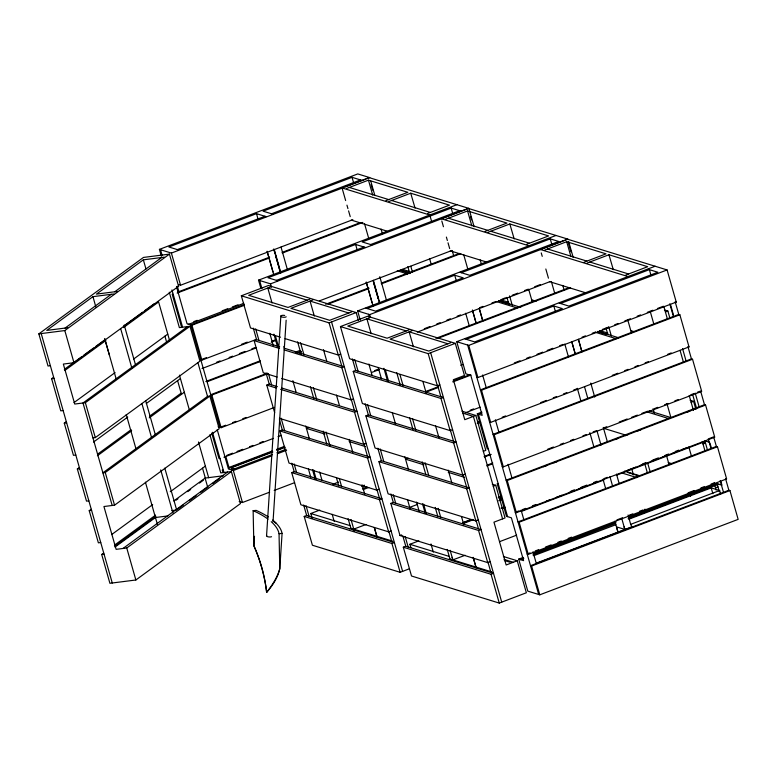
<?xml version="1.0" encoding="UTF-8"?>
<svg xmlns="http://www.w3.org/2000/svg" width="777" height="777" viewBox="0 0 777 777"><rect width="100%" height="100%" fill="white"/><g stroke="black" fill="none" stroke-linecap="round" stroke-linejoin="round"><path stroke-width="1.17" d="M254.477 536.285L253.865 545.707A153.71 130.575 45.3 0 1 266.637 592.336A153.71 52.515 -25.8 0 0 279.778 568.715L282.08 533.411A103.428 35.936 3.7 0 0 276.321 523.407L272.708 520.143M266.56 535.722L280.847 316.016M273.028 521.794L286.15 320.202M50.369 365.714L48.009 366.016L38.85 333.867L143.473 257.43L169.435 254.128L178.593 286.276L73.97 362.713L63.345 364.063L74.738 404.05L85.363 402.69L189.986 326.262L199.932 361.169L95.309 437.606L92.949 437.907M113.908 293.978L92.968 296.649L46.756 330.41L67.696 327.739M164.306 257.168L143.356 259.829L96.435 294.114L117.376 291.443M65.064 328.079L111.276 294.318M114.743 291.783L161.674 257.498M38.85 333.867L64.812 330.565L169.435 254.128M63.131 410.538L60.771 410.839L51.622 378.69L53.574 377.253M64.326 369.396L81.935 356.546M83.887 355.108L93.667 347.97M95.62 346.542L104.419 340.112M123.98 325.825L142.55 312.247M144.512 310.819L154.293 303.681M64.86 370.435L105.915 340.443M123.514 327.583L158.605 301.952L169.677 340.821M74.019 402.583L115.074 372.591M133.644 359.023L167.764 334.1M187.626 326.563L83.003 402.991L112.189 505.477M75.806 455.011L73.446 455.312L64.287 423.154L66.239 421.726M93.531 442.055L127.739 417.064M146.319 403.496L180.429 378.574M88.86 500.835L86.5 501.136L77.341 468.987L79.293 467.55M97.873 453.982L131.119 429.691M149.699 416.122L180.992 393.259M97.426 455.73L131.643 430.74M149.233 417.88L184.324 392.249M209.877 396.085L207.517 396.387L102.894 472.814L105.254 472.513L209.877 396.085L219.182 428.739L114.549 505.176L103.933 506.526L116.132 549.349L126.748 547.989L231.381 471.561L240.491 503.554L135.868 579.992L109.907 583.294L101.7 554.496L103.652 553.069M100.738 542.531L98.378 542.832L89.219 510.683L91.171 509.256M111.626 534.586L152.68 504.594M170.27 491.734L205.361 466.103M173.815 500.942L205.099 478.088L223.407 475.757M114.413 545.211L155.478 515.209M176.01 500.203L177.972 498.776M187.743 491.637L190.676 489.491M199.485 483.061L203.389 480.205M114.957 546.231L155.866 516.346M115.015 547.057L155.449 517.521L167.91 515.928M122.98 548.475L227.603 472.037M177.467 509.323L183.333 505.04M189.19 500.757L196.037 495.755M200.922 492.181L207.77 487.189M212.655 483.615L219.502 478.613M159.411 249.378L357.779 173.922L369.765 177.622L171.396 253.079L159.411 249.378L161.373 256.274M266.171 216.657L256.497 213.665L168.891 246.999L178.564 249.98M361.723 180.303L352.049 177.321L263.082 211.169L272.756 214.151M177.35 249.602L264.957 216.278M271.542 213.772L360.509 179.934M345.406 186.645L365.569 178.982M366.686 178.555L369.153 177.612L468.871 208.391L474.106 226.767M346.591 188.481L368.463 180.167L407.808 192.307L385.946 200.631M388.85 201.525L410.722 193.211L449.465 205.167L427.603 213.481M178.797 284.683L180.555 285.227L352.855 219.687M274.903 253.156L274.028 249.844M177.846 292.045L269.658 257.119M282.129 252.379L360.343 222.62M177.146 293.065L268.696 258.236M282.313 253.059L362.849 222.416M260.81 288.189L258.518 280.157L456.886 204.691M365.287 247.426L355.613 244.444L268.007 277.768L277.68 280.75M460.829 211.082L451.165 208.09L362.199 241.938L371.872 244.92M276.466 280.38L364.073 247.047M370.648 244.551L459.615 210.703M442.278 218.269L465.802 209.324M466.618 209.013L468.259 208.391L567.987 239.17L369.619 314.627L357.634 310.926L360.246 320.114M258.518 280.157L270.513 283.858L468.871 208.391M280.526 337.208L250.505 327.943L241.346 295.794L268.453 285.489L356.187 312.568L358.479 320.6M445.707 219.25L467.569 210.936L506.925 223.077L485.052 231.4M270.542 286.975L248.669 295.299L288.024 307.439L309.887 299.126M193.803 321.61L197.203 320.318M222.144 310.829L227.807 308.673M232.342 306.944L238.015 304.788M188.238 324.475L243.823 303.331M244.133 304.613L190.86 324.883L220.046 427.36L225.719 425.204M176.632 287.14L187.043 323.698L191.948 325.213L244.085 305.38M487.966 232.294L509.829 223.98L548.581 235.936L526.709 244.26M312.801 300.019L290.928 308.343L329.681 320.299L351.544 311.975M319.337 300.913L451.961 250.466M325.699 304.273L368.774 287.888M381.235 283.149L459.45 253.399M328.108 304.108L368.939 288.578M381.42 283.828L460.829 253.623M206.468 357.634L200.806 359.79L201.894 360.13L256.303 339.432M241.608 344.269L247.271 342.113M277.127 377.039L263.277 372.766L254.118 340.617L256.585 339.675L279.652 346.804M216.676 362.199L220.076 360.907M229.147 357.459L232.546 356.167M239.345 353.574L245.008 351.418M251.816 348.834L255.215 347.542M272.212 341.074L275.621 339.782M202.039 368.521L256.488 347.805M271.241 342.191L275.777 340.472M357.634 310.926L556.002 235.47M241.346 295.794L329.089 322.873L356.187 312.568M367.103 308.537L454.71 275.204L456.352 280.953M461.295 272.708L550.262 238.86L551.893 244.6M542.511 248.621L563.791 240.52M564.908 240.093L567.375 239.161L667.093 269.94L676.252 302.088L477.894 377.544L476.806 377.204M439.821 384.858L437.354 385.8L349.621 358.721L340.462 326.563L367.57 316.258L455.303 343.337L464.461 375.485L453.37 379.7L464.763 419.687L475.854 415.472L485.8 450.378L483.333 451.32M544.813 250.029L566.686 241.705L606.031 253.856L584.168 262.17M369.648 317.744L347.785 326.068L387.131 338.209L409.003 329.895M205.837 381.478L260.246 360.781M207.07 381.76L260.382 361.48M295.289 352.224L299.825 350.505M296.765 353.059L301.301 351.34M298.99 352.972L301.262 352.107M267.424 373.145L210.742 394.706L211.839 395.037L267.375 373.912M285.14 338.636L338.248 355.021L340.705 354.089M587.072 263.073L608.945 254.749L647.688 266.705L625.825 275.029M274.631 412.645L266.783 385.091L269.25 384.149L277.379 386.664M411.907 330.788L390.044 339.112L428.787 351.068L450.66 342.754M424.291 328.71L429.953 326.554M436.752 323.97L440.151 322.678M446.95 320.095L450.349 318.793M457.148 316.21L460.547 314.918M479.594 307.673L482.964 306.391M491.958 302.972L495.337 301.69M502.078 299.116L505.458 297.834M512.198 295.27L517.822 293.133M524.572 290.559L527.942 289.277M534.693 286.713L540.316 284.576M417.317 332.109L549.941 281.662M284.129 349.883L341.851 367.696L344.318 366.754L284.256 348.222M435.887 338.345L568.618 287.849M437.927 338.316L570.551 287.869M353.224 371.387L355.691 370.454L443.424 397.533L440.967 398.465L353.224 371.387L362.383 403.535L450.126 430.613L452.583 429.681M232.517 422.62L235.917 421.328M242.715 418.735L246.124 417.443M218.143 426.777L221.144 427.7L274.417 407.43M374.728 370.551L378.127 369.26M371.484 372.533L379.429 369.512M488.325 449.077L487.237 448.737L477.292 413.83L482.196 415.345L470.804 375.359L465.899 373.844L456.74 341.695L655.108 266.239M340.462 326.563L428.195 353.652L455.303 343.337M466.219 339.306L553.826 305.983L555.458 311.723M560.411 303.477L649.378 269.629L651.009 275.379M456.74 341.695L468.735 345.396L667.093 269.94M281.75 378.467L351.01 399.844L353.477 398.912M279.837 430.914L282.304 429.972L370.037 457.051L367.579 457.993L279.837 430.914L288.995 463.063L376.728 490.141L379.195 489.209M460.693 365.287L462.956 364.432M226.874 455.332L232.537 453.176M237.072 451.447L242.745 449.3M249.543 446.707L252.943 445.415M259.741 442.832L263.141 441.53M223.902 457.216L273.485 438.354M278.02 436.625L281.42 435.334M308.896 427.437L306.429 428.38L324.903 434.081M280.643 389.364L354.526 412.169L356.983 411.227L281.973 388.082M425.874 391.443L438.354 386.703M453.098 381.089L470.114 374.621M425.66 392.278L438.131 387.529M452.865 381.925L471.008 375.029M229.06 467.424L272.135 451.039M276.67 449.32L284.605 446.299M365.899 415.86L368.356 414.928L456.099 442.006L453.632 442.939L365.899 415.86L375.058 448.008L463.413 475.32M272.028 451.835L229.157 468.142L225.835 456.478M276.544 450.116L284.44 447.115M231.954 470.114L231.293 467.812L272.853 452M277.35 450.291L285.208 447.309M231.595 469.978L272.397 454.458M276.933 452.729L286.004 449.281M514.335 362.927L520.007 360.771M526.796 358.187L530.196 356.896M536.994 354.312L542.667 352.156M547.193 350.427L552.865 348.281M559.654 345.687L563.053 344.396M582.08 337.16L585.45 335.878M592.2 333.314L595.571 332.032M602.321 329.458L607.944 327.321M614.685 324.757L618.065 323.475M624.805 320.911L630.429 318.764M637.179 316.2L640.549 314.918M647.299 312.354L652.923 310.217M657.42 308.498L663.043 306.361M217.22 429.662L228.428 468.997L233.333 470.512L271.872 455.856M277.544 453.7L286.616 450.252M665.413 311.995L667.88 311.062L669.842 317.948M679.865 314.763L678.777 314.423L480.409 389.879L481.497 390.219L679.865 314.763L689.024 346.911L490.656 422.367L489.568 422.028M366.142 443.376L363.675 444.318L354.526 412.169M291.715 472.62L294.182 471.678L381.915 498.756L379.458 499.698L291.715 472.62L300.874 504.768L388.607 531.847L391.074 530.905M470.192 410.217L473.601 408.925M465.423 412.781L480.157 407.177M239.18 501.505L242.453 502.515L269.658 492.162M274.194 490.442L294.59 482.672M477.292 413.83L481.827 412.101M481.779 412.869L478.379 414.17L507.575 516.647M477.496 422.601L479.759 421.736M477.418 422.698L479.681 421.833M477.253 423.436L480.652 422.144M378.953 461.684L381.41 460.751L469.153 487.83L466.686 488.762L378.953 461.684L388.111 493.832L475.845 520.911L478.311 519.978M502.185 417.23L505.594 415.938M540.753 402.554L546.425 400.398M553.234 397.814L556.643 396.513M563.442 393.929L566.851 392.628M573.659 390.044L577.058 388.753M612.227 375.369L617.9 373.213M624.698 370.629L628.107 369.328M634.916 366.744L638.315 365.443M645.124 362.859L648.523 361.567M667.812 354.225L671.211 352.933M332.886 484.226L338.558 482.07M408.003 458.216L405.536 459.149L424.009 464.85M692.53 359.236L691.443 358.896L493.084 434.353L494.172 434.693L692.53 359.236L701.689 391.385L503.331 466.841L502.233 466.501M362.121 486.033L364.374 485.178M361.859 486.625L364.102 485.771M362.441 488.675L366.977 486.956M363.053 489.646L368.716 487.49M312.092 518.152L310.771 513.51L319.765 510.091M304.195 516.433L306.662 515.491L394.395 542.569L391.938 543.511L304.195 516.433L312.403 545.231L400.136 572.309L409.324 568.813M484.149 456.449L489.811 454.292M484.411 456.993L491.21 454.399M487.101 465.161L492.773 463.005M465.258 474.155L462.791 475.087L453.632 442.939M486.868 466.006L492.531 463.85M390.831 503.389L393.298 502.447L481.031 529.525L478.564 530.468L390.831 503.389L399.99 535.538L487.723 562.616L490.19 561.674M547.756 449.184L553.428 447.028M560.236 444.444L563.636 443.143M570.444 440.559L573.844 439.267M582.915 435.81L586.324 434.518M593.133 431.925L596.532 430.633M603.341 428.04L606.74 426.748M619.22 421.998L627.165 418.978M631.701 417.259L637.373 415.103M641.909 413.374L647.581 411.218M654.389 408.624L657.789 407.333M664.597 404.739L667.997 403.448M674.805 400.854L678.204 399.563M690.685 394.813L694.094 393.521M697.377 392.268L700.601 391.045L704.496 404.72L705.584 405.06L714.743 437.208L516.384 512.665L515.287 512.325L519.162 510.848M409.576 507.41L417.511 504.39M366.025 524.504L352.408 529.613M691.132 402.292L693.599 401.359L695.891 409.392M704.496 404.72L506.128 480.176L507.226 480.516L705.584 405.06M543.609 466.744L547.008 465.452M553.816 462.859L557.216 461.567M615.025 439.578L618.424 438.286M625.223 435.693L628.622 434.401M637.694 430.953L641.093 429.662M686.431 412.412L689.84 411.12M493.278 486.227L495.736 485.295L505.04 517.948L493.958 522.173L506.148 564.986L517.239 560.771L526.359 592.764L499.252 603.078L411.509 576L403.312 547.202L405.779 546.26L493.512 573.339L491.045 574.281L403.312 547.202M498.29 497.29L501.689 495.998M399.99 535.538L401.631 534.916M498.912 498.174L501.184 497.309M499.524 499.145L501.787 498.28M462.839 522.62L470.707 519.628M501.029 508.09L504.399 506.808M463.141 522.843L472.163 519.405M501.495 508.245L504.885 506.963M463.073 523.611L473.28 519.735M502.748 508.527L505.011 507.663M410.878 547.766L409.887 544.279L418.881 540.86M522.241 509.683L525.64 508.391M532.449 505.798L535.848 504.506M571.017 491.132L574.417 489.831M581.225 487.247L586.897 485.091M593.706 482.498L597.105 481.206M603.914 478.613L607.313 477.321M642.482 463.947L645.891 462.645M652.69 460.062L658.362 457.906M665.17 455.312L668.57 454.021M675.378 451.427L678.787 450.136M546.163 501.223L549.562 499.932M556.361 497.338L562.024 495.182M568.832 492.599L572.231 491.307M579.03 488.714L582.429 487.422M627.767 470.172L635.703 467.162M640.238 465.433L645.91 463.277M650.446 461.548L656.109 459.401M662.907 456.808L666.307 455.516M673.115 452.933L676.514 451.631M681.283 449.815L686.713 447.756M521.182 511.48L603.923 480.001M616.394 475.252L705.943 441.19M703.01 443.997L705.477 443.055L707.439 449.951M717.462 446.756L716.375 446.425L518.016 521.882L519.104 522.212L717.462 446.756L726.621 478.904L528.263 554.37L527.165 554.03L530.079 552.923M499.621 541.637L516.618 535.168M465.132 555.273L451.515 560.382M535.256 550.951L538.655 549.66M545.464 547.076L551.136 544.91M557.935 542.327L561.344 541.025M568.152 538.442L571.551 537.15M616.928 519.881L622.6 517.725M629.409 515.141L632.808 513.84M639.617 511.256L643.016 509.965M688.393 492.696L694.065 490.54M700.873 487.956L704.273 486.655M711.081 484.071L714.481 482.77M729.943 490.569L531.585 566.025L530.497 565.695L728.855 490.238L729.943 490.569L738.15 519.366L539.782 594.823L527.797 591.122L518.686 559.129L523.212 557.4M533.42 553.525L616.161 522.047M628.632 517.307L717.045 483.673L721.95 485.188L720.959 481.711M520.425 559.663L523.824 558.372M532.896 554.924L615.637 523.445M628.107 518.706L718.783 484.207M628.991 519.162L711.198 487.888L719.657 490.501L720.648 493.987M715.491 487.81L717.958 486.868M632.012 527.078L630.691 524.349L719.657 490.501M537.247 562.791L631.439 526.961M498.766 500.718L502.146 499.446M533.799 555.662L615.87 524.708M349.495 528.71L350.864 528.263L392.521 541.122M448.611 559.479L449.98 559.042L491.637 571.891M176.69 286.519L178.593 286.276M189.986 326.262L179.37 327.612L169.279 292.201M51.622 378.69L53.982 378.389M64.287 423.154L66.647 422.863M77.341 468.987L79.701 468.686M231.381 471.561L220.755 472.911L209.877 434.722M89.219 510.683L91.579 510.382M171.911 510.625L176.67 510.013L164.802 468.142M101.7 554.496L104.06 554.195M271.231 521.707A103.428 35.936 3.7 0 1 279.04 533.682L279.778 568.715A153.71 67.599 -10.2 0 1 266.637 592.336A153.71 125.146 49.4 0 0 253.865 545.707L253.137 510.664L256.167 510.392A103.428 35.936 3.7 0 1 268.366 516.967M279.04 533.682L282.08 533.411M154.137 517.618L155.449 517.521L145.435 482.216M625.427 529.574L616.482 526.874L618.103 532.614L614.879 521.212M504.341 560.528L510.052 562.247M549.048 238.49L558.721 241.472L469.755 275.311L460.081 272.329M648.154 269.26L657.828 272.241L568.861 306.089L559.187 303.098M349.339 187.432L388.694 199.582M391.598 200.476L430.351 212.442M448.455 218.211L487.801 230.351M490.714 231.255L529.458 243.211M547.562 248.98L586.917 261.121M589.821 262.024L628.574 273.98M342.045 187.927L429.778 215.006L431.74 221.892M441.151 218.696L528.894 245.775M540.268 249.466L628.001 276.554M676.252 302.088L675.164 301.748L678.777 314.423M664.413 309.994L667.88 311.062M351.204 220.076L386.985 231.119M450.31 250.845L487.257 262.247M549.426 281.624L586.363 293.016M689.024 346.911L687.936 346.571L691.443 358.896M453.496 274.835L463.17 277.816L375.563 311.14L365.889 308.158M552.612 305.604L562.286 308.586L474.679 341.919L465.005 338.927M531.497 299.805L536.091 301.223M630.603 330.575L634.051 331.643M402.671 269.405L409.596 271.542M500.621 299.815L508.702 302.311M599.737 330.594L607.818 333.08M400.845 270.173L410.081 273.018M498.805 300.582L520.736 307.352M400.252 270.357L409.45 273.193M597.911 331.352L618.696 337.772M500.514 301.486L509.712 304.322M598.475 331.896L606.516 334.382M397.222 270.746L407.614 273.96M496.338 301.525L517.113 307.935M595.444 332.294L616.229 338.704M690.131 400.291L693.599 401.359M307.138 300.165L267.793 288.024L272.037 302.952M348.795 313.024L310.052 301.068L314.306 315.996M406.254 330.944L366.899 318.793L371.153 333.721M447.911 343.793L409.158 331.837L413.413 346.765M648.97 410.8L670.901 417.57L666.928 403.603M646.503 411.732L668.443 418.502M704.846 440.86L709.751 442.366M702.01 441.987L705.477 443.055M173.271 294.541L172.173 294.201L181.332 326.35L182.43 326.69L171.95 289.928M603.865 428.36L625.796 435.13M668.21 462.577L671.658 463.636M254.118 340.617L279.516 348.455M461.994 411.198L475.854 415.472M462.995 413.199L473.387 416.404L502.583 518.89M624.611 471.105L639.617 475.738M691.569 491.773L693.88 492.482M627.408 472.406L638.985 475.98M621.833 472.96L636.839 477.593M687.635 493.269L689.937 493.978L690.588 496.27M266.783 385.091L276.02 387.937M644.793 509.236L647.105 509.945M498.271 483.993L497.183 483.653L506.487 516.317L511.392 517.832L523.591 560.644L518.686 559.129M279.409 418.308L364.306 444.541M492.278 484.226L495.736 485.295M349.145 441.559L365.307 446.552M448.251 472.338L464.413 477.321M220.027 458.683L218.939 458.352L211.742 433.09M231.293 467.812L235.528 469.114M503.389 556.497L517.239 560.771M223.349 470.347L222.261 470.017L222.912 472.319M504.069 559.421L513.306 562.266M310.771 513.51L350.116 525.65L350.864 528.263M409.887 544.279L449.232 556.429M272.805 520.279L276.321 523.407M608.945 254.749L613.286 269.638M509.829 223.98L514.17 238.869M410.722 193.211L415.064 208.1M476.165 567.637L473.154 557.323L476.116 567.783M374.378 527.7L377.059 536.868M716.375 446.425L713.655 436.868L708.274 438.918L711.004 448.465M725.533 478.574L728.855 490.238M670.473 304.467L673.406 314.753M710.081 443.531L711.402 448.154M669.793 303.797L673.397 316.472M682.556 348.62L686.072 360.946M695.221 393.094L699.115 406.769M720.153 480.613L723.484 492.278M680.06 350.349L683.381 361.985M692.657 394.57L696.639 408.527M717.045 483.673L719.327 491.666M663.772 306.235L667.375 318.881M689.189 395.454L693.424 410.334M702.408 441.87L704.972 450.883M714.16 483.139L716.151 490.112M711.198 487.888L712.859 493.696M650.203 311.334L653.778 323.902M688.83 446.95L691.472 456.206M627.767 319.998L631.439 332.828M653.098 408.644L654.428 413.315M666.423 455.303L669.094 464.636M608.692 326.651L611.353 335.975M647.639 462.985L650.3 472.299M606.031 328.147L607.692 333.955M644.891 464.151L647.542 473.455M568.638 241.462L573.222 257.537M568.356 242.609L570.969 251.787M631.818 469.055L633.469 474.864M566.686 241.705L570.93 256.633M578.418 339.355L581.847 351.602M562.791 285.402L564.092 289.967M624.106 526.835L624.854 529.458L621.804 518.667M551.417 281.701L554.671 293.133M541.248 252.913L542.229 256.361M545.823 268.988L548.445 278.176M528.661 289.229L532.323 302.059M509.576 295.882L512.237 305.206M506.925 297.377L508.916 304.351M470.551 216.424L471.532 219.872M467.569 210.936L471.824 225.864M480.196 259.887L481.507 264.481M451.165 208.09L452.797 213.83M482.731 320.833L479.302 308.586L482.838 321.115M463.684 254.623L467.909 269.473M452.301 250.932L453.603 255.507M441.812 220.998L443.444 226.738M446.387 237.072L447.367 240.511M448.028 242.812L449.66 248.553M482.614 375L486.227 387.665M495.376 419.823L498.892 432.138M508.051 464.287L511.946 477.962M521.105 510.12L523.824 519.667M532.983 551.816L536.305 563.48M468.735 345.396L477.894 377.544M481.497 390.219L490.656 422.367M494.172 434.693L503.331 466.841M507.226 480.516L516.384 512.665M519.104 522.212L528.263 554.37M531.585 566.025L539.782 594.823M467.647 345.056L538.694 594.492M429.545 258.459L431.216 264.287M410.8 266.268L412.461 272.096M407.808 266.608L409.8 273.582M430.662 352.709L501.709 602.136M437.577 385.217L440.86 396.736M450.33 430.002L453.525 441.21M463.005 474.494L466.579 487.033M476.039 520.24L478.457 528.739M487.946 562.053L490.938 572.552M428.195 353.652L437.354 385.8M440.967 398.465L450.126 430.613M466.686 488.762L475.845 520.911M478.564 530.468L487.723 562.616M491.045 574.281L499.252 603.078M370.746 181.07L374.669 194.842M371.115 184.508L372.746 190.248M368.463 180.167L372.707 195.085M381.089 229.118L382.401 233.712M422.931 381.614L426.252 393.259M435.576 425.893L438.908 437.538M448.222 470.172L451.884 482.983M461.538 516.773L463.869 524.931M352.049 177.321L353.681 183.061M364.568 223.854L368.803 238.704M452.136 557.313L452.884 559.935L450.136 550.31M374.009 283.926L378.312 299.009L373.193 280.866M399.951 374.621L403.156 385.839M412.48 418.502L415.812 430.167M425.145 462.83L428.807 475.66M438.141 508.323L440.812 517.647M396.717 372.62L400.31 385.178M409.557 417.531L412.888 429.205M422.222 461.888L425.893 474.728M435.227 507.41L437.898 516.744M447.231 549.426L449.98 559.042M342.375 189.073L345.639 200.553M346.95 205.147L347.931 208.595M348.582 210.888L350.223 216.628M372.096 302.651L366.22 282.041L373.077 306.255M369.619 314.627L370.279 316.919M385.334 369.774L388.607 381.264M423.591 504.079L426.204 513.257M368.531 314.287L369.512 317.735M383.916 368.298L387.509 380.924M422.494 503.739L425.116 512.927M430.982 543.968L433.304 552.097M392.278 412.606L395.59 424.242M404.875 456.827L408.527 469.648M378.205 367.434L381.458 378.855M416.559 502.097L419.201 511.353M368.89 364.044L372.144 375.476M407.536 499.718L410.178 508.974M354.788 359.664L358.071 371.183M367.55 404.458L370.736 415.656M380.225 448.951L383.789 461.48M393.249 494.696L395.668 503.185M405.167 536.499L408.148 546.998M352.408 358.935L355.691 370.454M365.171 403.719L368.356 414.928M377.845 448.212L381.41 460.751M390.87 493.958L393.298 502.447M402.787 535.771L405.779 546.26M331.546 321.94L402.603 571.367M338.461 354.448L341.744 365.967M351.223 399.232L354.419 410.441M363.898 443.725L367.472 456.264M376.932 489.471L379.351 497.96M388.84 531.283L391.831 541.773M329.089 322.873L338.248 355.021M341.851 367.696L351.01 399.844M367.579 457.993L376.728 490.141M379.458 499.698L388.607 531.847M391.938 543.511L400.136 572.309M323.485 349.679L326.816 361.324M336.46 395.114L339.462 405.604M349.116 439.393L352.777 452.214M362.092 484.838L364.763 494.162M374.359 527.748L377 537.014M300.524 342.754L304.04 355.07M313.374 387.733L316.705 399.397M326.039 432.061L330.031 446.056M339.364 478.71L341.695 486.878M351.029 519.541L354.429 531.458M275.563 255.468L279.526 269.396M297.61 341.851L301.204 354.409M310.441 386.761L313.782 398.436M323.115 431.118L326.777 443.958M336.451 477.797L338.782 485.975M348.115 518.647L350.116 525.65M272.989 271.882L267.113 251.262L273.64 274.31M270.513 283.858L271.494 287.296M332.206 514.364L334.188 521.328M283.877 346.474L284.528 348.756M319.629 471.998L321.94 480.099M292.842 380.662L296.154 392.307M305.769 426.049L309.421 438.879M259.615 280.487L261.898 288.529M275.32 335.645L278.593 347.125M313.578 469.939L316.19 479.127M273.902 334.159L277.506 346.785M312.49 469.599L315.103 478.787M269.774 333.275L273.358 345.843M308.43 468.949L310.732 477.049M255.682 328.894L258.955 340.413M268.434 373.679L271.629 384.887M281.109 418.172L284.683 430.711M294.143 463.918L296.561 472.416M306.051 505.73L309.042 516.229M253.302 328.156L256.585 339.675M266.055 372.95L269.25 384.149M279.38 419.716L282.304 429.972M291.763 463.189L294.182 471.678M303.671 504.992L306.662 515.491M171.396 253.079L180.555 285.227M191.948 325.213L201.894 360.13M211.839 395.037L221.144 427.7M233.333 470.512L242.453 502.515M177.438 286.567L179.079 292.327M197.902 362.636L207.517 396.387M160.499 249.718L162.131 255.458M212.5 432.274L224.009 472.649M179.448 375.126L189.229 409.469M198.494 441.987L208.683 477.768M143.356 259.829L145.979 269.017M164.928 336.169L166.521 341.773M177.593 380.643L181.488 394.318M202.525 468.172L205.516 478.671M205.099 478.088L207.741 487.373M109.353 354.914L104.73 338.675L116.317 379.516M154.701 514.889L157.41 524.417M64.812 330.565L73.97 362.713M85.363 402.69L95.309 437.606M105.254 472.513L114.549 505.176M126.748 547.989L135.868 579.992M41.21 333.566L112.267 582.993M578.428 339.394L581.954 351.884M590.763 383.051L594.716 397.066M603.302 427.428L607.264 441.433M616.501 474.135L619.143 483.479M628.049 515.005L630.691 524.349M584.537 386.791L587.83 398.465M597.066 431.138L601.019 445.143M609.926 476.651L612.567 485.984M564.801 344.007L568.424 356.837M577.321 388.306L580.943 401.136M589.84 432.614L593.793 446.6M603.02 479.244L605.652 488.568M465.685 313.238L469.318 326.058M379.807 276.699L386.383 299.951M373.387 280.312L379.642 302.467M378.642 300.165L379.302 302.506M355.613 244.444L357.235 250.175M281.031 247.086L287.597 270.347M274.271 249.543L280.866 272.853M273.757 248.961L280.516 272.902M256.497 213.665L258.119 219.405M124.233 325.097L135.451 364.636M145.668 400.689L155.565 435.576M120.726 328.846L131.964 368.483M141.88 403.457L151.466 437.266M160.722 469.91L172.96 513.043M126.243 414.529L136.169 449.533M92.968 296.649L95.843 306.993M253.137 510.664A103.428 35.936 3.7 0 1 268.046 519.133M286.198 316.812A2.797 0.971 3.7 0 1 282.556 317.142A2.797 0.971 3.7 0 1 281.031 315.783A2.797 0.971 3.7 0 1 284.673 315.452M271.542 536.722A2.797 0.971 3.7 0 1 267.939 536.771A2.797 0.971 3.7 0 1 266.744 535.489M575.301 354.098L571.814 341.87L575.301 354.118M476.184 323.319L472.397 310.004L476.184 323.349"/></g></svg>
